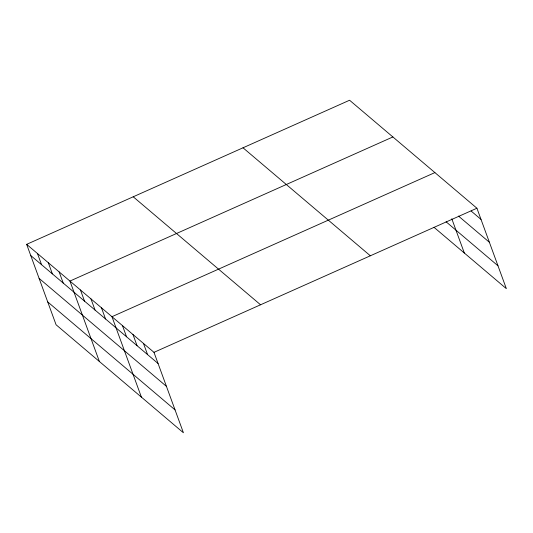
<?xml version="1.0" encoding="UTF-8"?>
<svg xmlns="http://www.w3.org/2000/svg" width="533" height="533" viewBox="0 0 533 533"><rect width="100%" height="100%" fill="white"/><g stroke="black" fill="none" stroke-linecap="round" stroke-linejoin="round"><path stroke-width="0.8" d="M26.65 244.347L153.984 352.34L183.419 432.763L56.078 324.77L26.65 244.347L349.581 100.237L476.922 208.23L506.35 288.653L434.049 227.338M392.881 136.954L69.943 281.064L99.378 361.487M434.901 172.592L111.963 316.702L141.398 397.125M153.984 352.34L476.922 208.23M471.125 211.028L481.013 219.416M458.473 216.058L489.374 242.268M446.081 221.781L497.989 265.807M243.015 147.794L370.348 255.787M133.217 196.79L260.55 304.783M30.741 255.527L158.081 363.519M39.102 278.379L166.443 386.372M47.717 301.918L175.057 409.91M451.797 218.777L464.33 253.015M143.477 343.425L147.574 354.612M132.977 334.517L137.068 345.704M122.47 325.61L126.561 336.796M101.457 307.788L105.554 318.974M90.956 298.88L95.047 310.066M80.45 289.972L84.54 301.158M59.123 271.883L63.214 283.063M48.296 262.702L52.387 273.889M37.477 253.521L41.567 264.708"/></g></svg>
